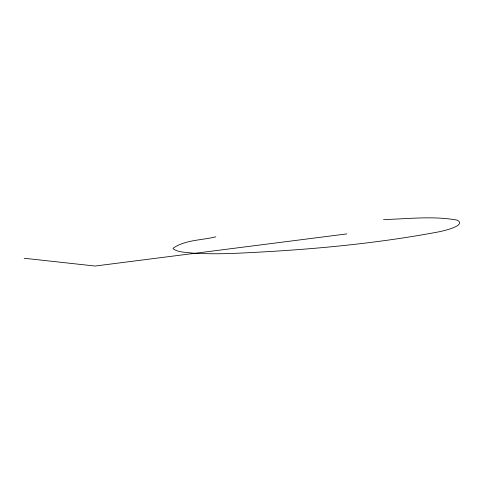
<?xml version="1.0" encoding="UTF-8"?>
<svg xmlns="http://www.w3.org/2000/svg" width="484" height="484" viewBox="0 0 484 484"><rect width="100%" height="100%" fill="white"/><g stroke="black" fill="none" stroke-linecap="round" stroke-linejoin="round"><path stroke-width="0.73" d="M215.822 236.815C201.87 240.36 185.118 239.743 173.066 248.256L173.109 248.758C178.384 252.63 185.82 252.091 192.075 253.084A91.222 9.402 -4.4 0 0 200.884 253.555L210.292 253.749A109.051 11.453 -4.6 0 0 229.422 253.574C299.699 250.615 370.139 244.771 439.321 231.745A76.908 7.798 -5.4 0 0 446.508 229.985C449.594 229.113 465.529 224.661 457.265 220.135C432.999 215.713 407.994 218.925 383.522 219.573M346.81 233.905L95.088 266.037L24.2 258.262"/></g></svg>
